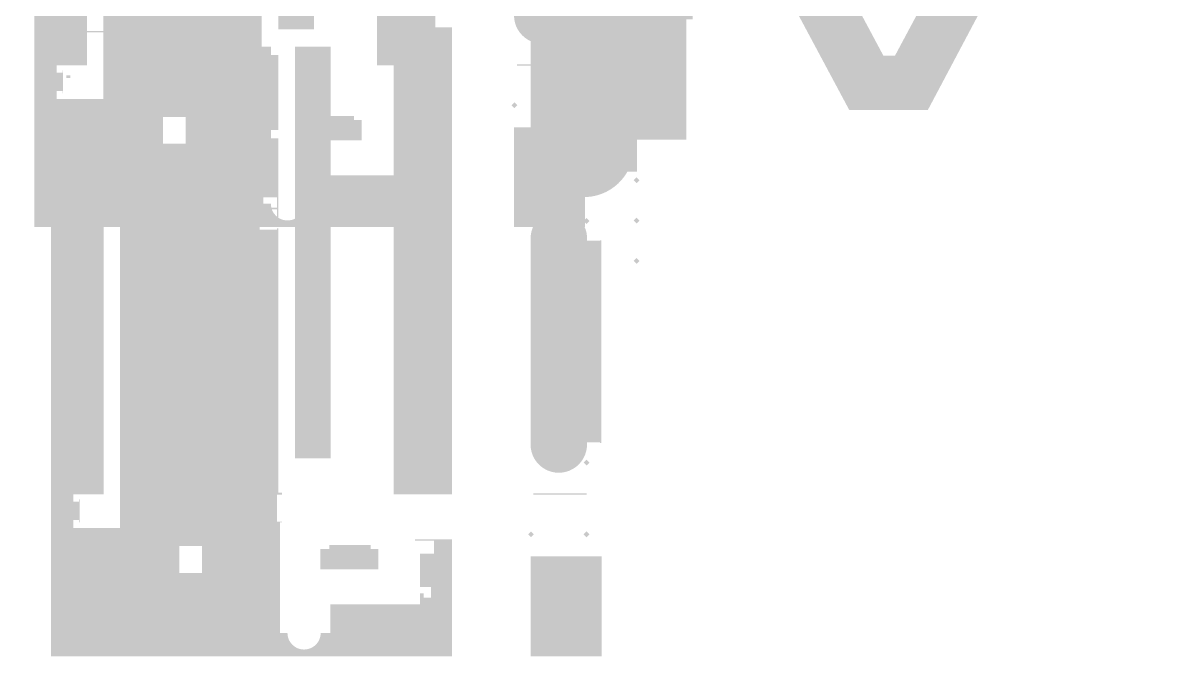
# Model space of a CAD drawing. Header units: metres. Extents: x -331 to 2982, y 362 to 2539.
# Drawn here: x -330.8 to -154.4, y 601 to 699.2 of the extents above; entities that cross this region are included whole.
import ezdxf

# ---------------------------------------------------------------- set-up
doc = ezdxf.new("R2010")
doc.units = ezdxf.units.M
doc.layers.add('_salas', color=251, linetype='Continuous', plot=False)

msp = doc.modelspace()

# ---------------------------------------------------------------- hatches: boundary and pattern name
at = {"layer": '_salas', "transparency": 33554559}
h = msp.add_hatch(color=256, dxfattribs=at)
h.dxf.hatch_style = 1
h.paths.add_polyline_path([(-266.933, 692.559), (-266.933, 764.964), (-275.968, 764.964), (-275.968, 692.559)])
h = msp.add_hatch(color=256, dxfattribs=at)
h.dxf.hatch_style = 1
h.paths.add_polyline_path([(-285.743, 698.159), (-285.743, 761.959), (-291.243, 761.959), (-291.243, 698.159)])
h = msp.add_hatch(color=256, dxfattribs=at)
h.dxf.hatch_style = 1
h.paths.add_polyline_path([(-202.219, 752.534), (-202.219, 757.484), (-224.919, 757.484), (-224.919, 752.534), (-250.565, 752.534), (-250.532, 715.338), (-217.369, 715.338), (-217.369, 711.459), (-216.655, 711.459), (-202.855, 685.659), (-190.669, 685.659), (-176.997, 711.459), (-176.997, 728.484), (-168.269, 728.484), (-168.269, 726.274), (-165.297, 726.274), (-165.297, 728.373), (-156.388, 745.984), (-154.381, 745.984), (-154.381, 752.484)])
h.paths.add_polyline_path([(-189.622, 705.559), (-195.772, 694.052), (-197.556, 694.052), (-203.706, 705.559)], flags=16)
h = msp.add_hatch(color=256, dxfattribs=at)
h.dxf.hatch_style = 1
h.paths.add_polyline_path([(-320.893, 692.559), (-320.893, 736.734), (-308.212, 736.734), (-308.212, 736.984), (-315.193, 736.984), (-315.193, 743.009), (-315.043, 743.009), (-315.043, 743.209), (-330.843, 743.209), (-330.843, 743.009), (-329.053, 743.009), (-329.053, 687.359), (-325.588, 687.359), (-325.588, 688.584), (-324.693, 688.584), (-324.693, 688.234), (-324.593, 688.234), (-324.593, 691.784), (-324.693, 691.784), (-324.693, 691.434), (-325.588, 691.434), (-325.588, 692.559)])
h = msp.add_hatch(color=256, dxfattribs=at)
h.dxf.hatch_style = 1
h.paths.add_polyline_path([(-238.347, 740.802), (-237.895, 741.254), (-238.347, 741.707), (-238.8, 741.254)])
h.paths.add_polyline_path([(-237.895, 735.004), (-238.347, 735.457), (-238.8, 735.004), (-238.347, 734.552)])
h.paths.add_polyline_path([(-246.097, 734.487), (-245.645, 734.94), (-246.097, 735.392), (-246.55, 734.94)], flags=17)
h.paths.add_polyline_path([(-238.347, 728.302), (-237.895, 728.754), (-238.347, 729.207), (-238.8, 728.754)])
h.paths.add_polyline_path([(-254.697, 740.802), (-254.245, 741.254), (-254.697, 741.707), (-255.15, 741.254)])
h.paths.add_polyline_path([(-254.697, 734.487), (-254.245, 734.94), (-254.697, 735.392), (-255.15, 734.94)])
h.paths.add_polyline_path([(-246.097, 697.052), (-245.645, 697.504), (-246.097, 697.957), (-246.55, 697.504)], flags=17)
h.paths.add_polyline_path([(-246.097, 685.932), (-245.645, 686.384), (-246.097, 686.837), (-246.55, 686.384)])
h.paths.add_polyline_path([(-254.697, 685.932), (-254.245, 686.384), (-254.697, 686.837), (-255.15, 686.384)])
h.paths.add_polyline_path([(-246.025, 731.879), (-244.012, 731.879), (-244.012, 731.954), (-243.822, 731.954), (-243.822, 700.554), (-244.012, 700.554), (-244.012, 700.629), (-246.027, 700.629), (-246.025, 700.365, -1.0074247), (-254.765, 700.297), (-254.765, 732.237, -0.0051352), (-254.765, 732.24, -1.0397999)])
h.paths.add_polyline_path([(-246.097, 692.539), (-246.097, 692.729), (-254.325, 692.729), (-254.325, 692.539)])
h = msp.add_hatch(color=256, dxfattribs=at)
h.dxf.hatch_style = 1
h.paths.add_polyline_path([(-293.596, 687.344), (-293.596, 688.244), (-293.246, 688.244), (-293.246, 688.344), (-294.025, 688.344), (-294.025, 692.544), (-293.246, 692.544), (-293.246, 692.844), (-293.846, 692.844), (-293.846, 733.794), (-294.046, 733.794), (-294.046, 733.584), (-296.746, 733.584), (-296.746, 734.184), (-318.346, 734.184), (-318.346, 687.344)])
h = msp.add_hatch(color=256, dxfattribs=at)
h.dxf.hatch_style = 1
h.paths.add_polyline_path([(-237.204, 676.079), (-235.722, 676.079), (-235.722, 681.024), (-228.068, 681.024), (-228.068, 699.674), (-227.113, 699.674), (-227.113, 705.66), (-227.113, 705.758), (-226.762, 706.109), (-226.762, 706.149), (-252.548, 706.149), (-252.548, 705.919), (-252.358, 705.919), (-252.203, 705.765), (-252.203, 676.079), (-250.711, 676.079), (-250.569, 675.839), (-250.419, 675.604), (-251.493, 675.604), (-251.493, 674.964), (-249.943, 674.964, 0.0875261), (-247.871, 673.204, 0.4180224)])
h = msp.add_hatch(color=256, dxfattribs=at)
h.dxf.hatch_style = 1
h.paths.add_polyline_path([(-312.48, 697.688), (-312.48, 697.888), (-315.58, 697.888), (-315.58, 698.903), (-315.78, 698.903), (-315.78, 697.888), (-321.805, 697.888), (-321.805, 697.688)])
h = msp.add_hatch(color=256, dxfattribs=at)
h.dxf.hatch_style = 1
h.paths.add_polyline_path([(-312.48, 697.688), (-312.48, 697.888), (-315.58, 697.888), (-315.58, 698.903), (-315.78, 698.903), (-315.78, 697.888), (-321.805, 697.888), (-321.805, 697.688)])
h = msp.add_hatch(color=256, dxfattribs=at)
h.dxf.hatch_style = 1
h.paths.add_polyline_path([(-323.505, 697.688), (-323.505, 697.888), (-328.28, 697.888), (-328.28, 697.688)])
h = msp.add_hatch(color=256, dxfattribs=at)
h.dxf.hatch_style = 1
h.paths.add_polyline_path([(-323.505, 697.688), (-323.505, 697.888), (-328.28, 697.888), (-328.28, 697.688)])
h = msp.add_hatch(color=256, dxfattribs=at)
h.dxf.hatch_style = 1
h.paths.add_polyline_path([(-264.37, 626.068), (-264.37, 698.474), (-273.405, 698.474), (-273.405, 626.068)])
h = msp.add_hatch(color=256, dxfattribs=at)
h.dxf.hatch_style = 1
h.paths.add_polyline_path([(-291.48, 672.118), (-291.48, 670.493), (-303.848, 670.493), (-303.848, 670.243), (-291.48, 670.243), (-291.48, 669.018), (-291.28, 669.018), (-291.28, 681.268), (-292.38, 681.268), (-292.38, 682.568), (-291.28, 682.568), (-291.28, 694.168), (-292.38, 694.168), (-292.38, 695.468), (-295.98, 695.468), (-295.98, 671.718), (-295.78, 671.718), (-295.78, 672.118)])
h = msp.add_hatch(color=256, dxfattribs=at)
h.dxf.hatch_style = 1
h.paths.add_polyline_path([(-283.18, 631.668), (-283.18, 695.468), (-288.68, 695.468), (-288.68, 631.668)])
h = msp.add_hatch(color=256, dxfattribs=at)
h.dxf.hatch_style = 1
h.paths.add_polyline_path([(-315.38, 683.403), (-315.38, 683.803), (-315.98, 683.803), (-315.98, 683.403)])
h.paths.add_polyline_path([(-315.38, 690.603), (-315.38, 691.003), (-315.98, 691.003), (-315.98, 690.603)])
h.paths.add_polyline_path([(-323.48, 683.403), (-323.48, 683.803), (-324.08, 683.803), (-324.08, 683.403)])
h.paths.add_polyline_path([(-323.48, 690.603), (-323.48, 691.003), (-324.08, 691.003), (-324.08, 690.603)])
h = msp.add_hatch(color=256, dxfattribs=at)
h.dxf.hatch_style = 1
h.paths.add_polyline_path([(-315.38, 683.403), (-315.38, 683.803), (-315.98, 683.803), (-315.98, 683.403)])
h.paths.add_polyline_path([(-315.38, 690.603), (-315.38, 691.003), (-315.98, 691.003), (-315.98, 690.603)])
h.paths.add_polyline_path([(-323.48, 683.403), (-323.48, 683.803), (-324.08, 683.803), (-324.08, 683.403)])
h.paths.add_polyline_path([(-323.48, 690.603), (-323.48, 691.003), (-324.08, 691.003), (-324.08, 690.603)])
h = msp.add_hatch(color=256, dxfattribs=at)
h.dxf.hatch_style = 1
h.paths.add_polyline_path([(-285.593, 667.499), (-285.593, 672.459), (-285.793, 672.459), (-285.793, 671.119), (-287.268, 671.119, -1.0038911), (-292.418, 671.119), (-293.593, 671.119), (-293.593, 687.359), (-318.343, 687.359), (-325.588, 687.359), (-329.053, 687.359), (-329.053, 667.499)])
h.paths.add_polyline_path([(-309.143, 680.409), (-309.143, 684.559), (-305.643, 684.559), (-305.643, 680.409)], flags=16)
h = msp.add_hatch(color=256, dxfattribs=at)
h.dxf.hatch_style = 1
h.paths.add_polyline_path([(-278.341, 680.949), (-278.341, 684.099), (-279.541, 684.099), (-279.541, 684.719), (-285.941, 684.719), (-285.941, 684.099), (-287.331, 684.099), (-287.331, 680.949)])
h = msp.add_hatch(color=256, dxfattribs=at)
h.dxf.hatch_style = 1
h.paths.add_polyline_path([(-266.933, 667.499), (-266.933, 685.609), (-272.643, 685.609), (-272.643, 685.409), (-269.743, 685.409), (-269.743, 683.409), (-271.893, 683.409), (-271.893, 678.209), (-270.193, 678.209), (-270.193, 676.559), (-271.343, 676.559), (-271.343, 677.239), (-271.893, 677.239), (-271.893, 669.259), (-270.183, 669.259), (-270.183, 667.499)])
h = msp.add_hatch(color=256, dxfattribs=at)
h.dxf.hatch_style = 1
h.paths.add_polyline_path([(-266.933, 667.499), (-266.933, 685.609), (-272.643, 685.609), (-272.643, 685.409), (-269.743, 685.409), (-269.743, 683.409), (-271.893, 683.409), (-271.893, 678.209), (-270.193, 678.209), (-270.193, 676.559), (-271.343, 676.559), (-271.343, 677.239), (-271.893, 677.239), (-271.893, 669.259), (-270.183, 669.259), (-270.183, 667.499)])
h = msp.add_hatch(color=256, dxfattribs=at)
h.dxf.hatch_style = 1
h.paths.add_polyline_path([(-243.782, 667.499), (-243.782, 682.955), (-254.755, 682.955), (-254.755, 667.499)])
h = msp.add_hatch(color=256, dxfattribs=at)
h.dxf.hatch_style = 1
h.paths.add_polyline_path([(-318.33, 626.068), (-318.33, 670.243), (-305.648, 670.243), (-305.648, 670.493), (-312.63, 670.493), (-312.63, 676.518), (-312.48, 676.518), (-312.48, 676.718), (-328.28, 676.718), (-328.28, 676.518), (-326.49, 676.518), (-326.49, 620.868), (-323.024, 620.868), (-323.024, 622.093), (-322.13, 622.093), (-322.13, 621.743), (-322.03, 621.743), (-322.03, 625.293), (-322.13, 625.293), (-322.13, 624.943), (-323.024, 624.943), (-323.024, 626.068)])
h = msp.add_hatch(color=256, dxfattribs=at)
h.dxf.hatch_style = 1
h.paths.add_polyline_path([(-285.593, 667.499), (-277.993, 667.499), (-277.993, 670.572), (-277.793, 670.572), (-277.793, 667.499), (-270.183, 667.499), (-270.183, 669.259), (-271.893, 669.259), (-271.893, 675.519), (-285.793, 675.519), (-285.793, 672.459), (-285.593, 672.459)])
h = msp.add_hatch(color=256, dxfattribs=at)
h.dxf.hatch_style = 1
h.paths.add_polyline_path([(-235.783, 674.311), (-235.331, 674.764), (-235.783, 675.217), (-236.236, 674.764)])
h.paths.add_polyline_path([(-235.331, 668.514), (-235.783, 668.967), (-236.236, 668.514), (-235.783, 668.061)])
h.paths.add_polyline_path([(-243.533, 667.996), (-243.081, 668.449), (-243.533, 668.902), (-243.986, 668.449)], flags=17)
h.paths.add_polyline_path([(-235.783, 661.811), (-235.331, 662.264), (-235.783, 662.717), (-236.236, 662.264)])
h.paths.add_polyline_path([(-252.133, 674.311), (-251.681, 674.764), (-252.133, 675.217), (-252.586, 674.764)])
h.paths.add_polyline_path([(-252.133, 667.996), (-251.681, 668.449), (-252.133, 668.902), (-252.586, 668.449)])
h.paths.add_polyline_path([(-243.533, 630.561), (-243.081, 631.014), (-243.533, 631.467), (-243.986, 631.014)], flags=17)
h.paths.add_polyline_path([(-243.533, 619.441), (-243.081, 619.894), (-243.533, 620.347), (-243.986, 619.894)])
h.paths.add_polyline_path([(-252.133, 619.441), (-251.681, 619.894), (-252.133, 620.347), (-252.586, 619.894)])
h.paths.add_polyline_path([(-243.461, 665.389), (-241.448, 665.389), (-241.448, 665.464), (-241.258, 665.464), (-241.258, 634.064), (-241.448, 634.064), (-241.448, 634.139), (-243.463, 634.139), (-243.461, 633.874, -1.0074247), (-252.201, 633.807), (-252.201, 665.747, -0.0051352), (-252.201, 665.75, -1.0397999)])
h.paths.add_polyline_path([(-243.533, 626.049), (-243.533, 626.239), (-251.762, 626.239), (-251.762, 626.049)])
h = msp.add_hatch(color=256, dxfattribs=at)
h.dxf.hatch_style = 1
h.paths.add_polyline_path([(-277.793, 667.499), (-277.793, 670.572), (-277.993, 670.572), (-277.993, 667.499)])
h = msp.add_hatch(color=256, dxfattribs=at)
h.dxf.hatch_style = 1
h.paths.add_polyline_path([(-291.032, 620.853), (-291.032, 621.753), (-290.682, 621.753), (-290.682, 621.853), (-291.461, 621.853), (-291.461, 626.053), (-290.682, 626.053), (-290.682, 626.353), (-291.282, 626.353), (-291.282, 667.303), (-291.482, 667.303), (-291.482, 667.093), (-294.182, 667.093), (-294.182, 667.693), (-315.782, 667.693), (-315.782, 620.853)])
h = msp.add_hatch(color=256, dxfattribs=at)
h.dxf.hatch_style = 1
h.paths.add_polyline_path([(-283.03, 601.008), (-283.03, 605.968), (-283.23, 605.968), (-283.23, 604.628), (-284.705, 604.628, -1.0038911), (-289.855, 604.628), (-291.03, 604.628), (-291.03, 620.868), (-315.78, 620.868), (-323.024, 620.868), (-326.49, 620.868), (-326.49, 601.008)])
h.paths.add_polyline_path([(-306.58, 613.918), (-306.58, 618.068), (-303.08, 618.068), (-303.08, 613.918)], flags=16)
h = msp.add_hatch(color=256, dxfattribs=at)
h.dxf.hatch_style = 1
h.paths.add_polyline_path([(-275.777, 614.458), (-275.777, 617.608), (-276.977, 617.608), (-276.977, 618.228), (-283.377, 618.228), (-283.377, 617.608), (-284.767, 617.608), (-284.767, 614.458)])
h = msp.add_hatch(color=256, dxfattribs=at)
h.dxf.hatch_style = 1
h.paths.add_polyline_path([(-264.37, 601.008), (-264.37, 619.118), (-270.08, 619.118), (-270.08, 618.918), (-267.18, 618.918), (-267.18, 616.918), (-269.33, 616.918), (-269.33, 611.718), (-267.63, 611.718), (-267.63, 610.068), (-268.78, 610.068), (-268.78, 610.748), (-269.33, 610.748), (-269.33, 602.768), (-267.62, 602.768), (-267.62, 601.008)])
h = msp.add_hatch(color=256, dxfattribs=at)
h.dxf.hatch_style = 1
h.paths.add_polyline_path([(-264.37, 601.008), (-264.37, 619.118), (-270.08, 619.118), (-270.08, 618.918), (-267.18, 618.918), (-267.18, 616.918), (-269.33, 616.918), (-269.33, 611.718), (-267.63, 611.718), (-267.63, 610.068), (-268.78, 610.068), (-268.78, 610.748), (-269.33, 610.748), (-269.33, 602.768), (-267.62, 602.768), (-267.62, 601.008)])
h = msp.add_hatch(color=256, dxfattribs=at)
h.dxf.hatch_style = 1
h.paths.add_polyline_path([(-241.218, 601.009), (-241.218, 616.464), (-252.192, 616.464), (-252.192, 601.009)])
h = msp.add_hatch(color=256, dxfattribs=at)
h.dxf.hatch_style = 1
h.paths.add_polyline_path([(-283.03, 601.008), (-275.43, 601.008), (-275.43, 604.081), (-275.23, 604.081), (-275.23, 601.008), (-267.62, 601.008), (-267.62, 602.768), (-269.33, 602.768), (-269.33, 609.028), (-283.23, 609.028), (-283.23, 605.968), (-283.03, 605.968)])
h = msp.add_hatch(color=256, dxfattribs=at)
h.dxf.hatch_style = 1
h.paths.add_polyline_path([(-275.23, 601.008), (-275.23, 604.081), (-275.43, 604.081), (-275.43, 601.008)])

doc.saveas('drawing.dxf')
